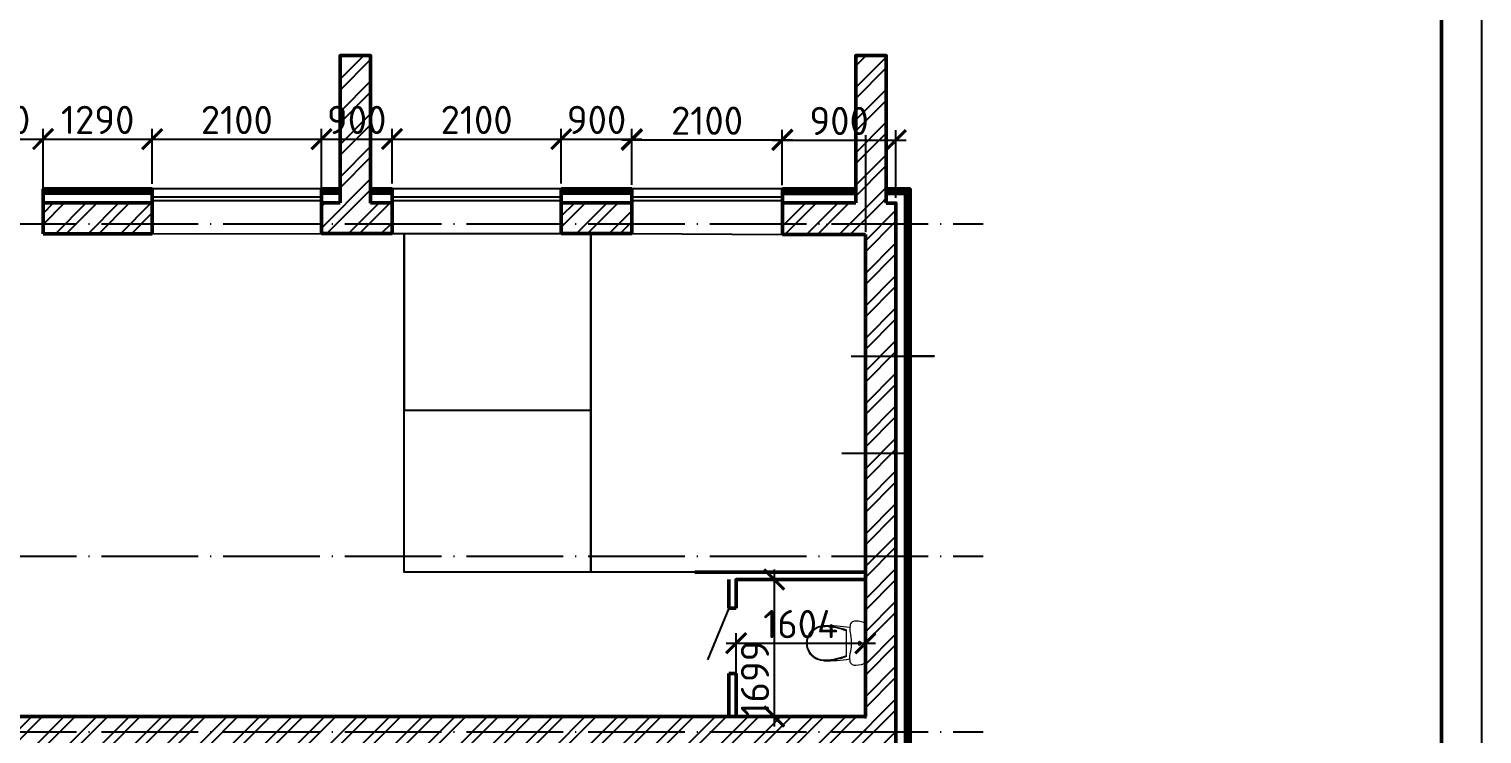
# Model space of a CAD drawing. Header units: millimetres. Extents: x -121275 to -95372, y 16759 to 40426.
# Drawn here: x -117947.2 to -117766.9, y 39423.8 to 39511.2 of the extents above; entities that cross this region are included whole.
import ezdxf

# ---------------------------------------------------------------- set-up
doc = ezdxf.new("R2010")
doc.units = ezdxf.units.MM
doc.header["$LTSCALE"] = 0.5
doc.linetypes.add('ACAD_ISO04W100', pattern=[30, 24, -3, 0, -3])
for name, color, linetype, lineweight in [('0.25-STAMP', 10, 'Continuous', 25), ('0.3-STAMP', 7, 'Continuous', 30), ('построения', 6, 'Continuous', 25), ('Сантехника', 255, 'Continuous', 15), ('ТОЛСТЫЕ3', 7, 'Continuous', 50), ('ТОНКИЕе', 7, 'Continuous', 25)]:
    doc.layers.add(name, color=color, linetype=linetype, lineweight=lineweight)
for name, color, linetype in [('оси', 7, 'ACAD_ISO04W100'), ('размеры', 7, 'Continuous'), ('тонкие', 7, 'Continuous')]:
    doc.layers.add(name, color=color, linetype=linetype)
doc.styles.add('Наклонный', font='isocpeur.ttf', dxfattribs={"height": 3.5})
doc.dimstyles.new('СТРОИТЕЛЬНЫЙ', dxfattribs={"dimtxt": 3.5, "dimasz": 2.5, "dimexe": 1.25, "dimexo": 0.625, "dimtad": 1, "dimdec": 0, "dimlfac": 100, "dimdsep": 46, "dimtxsty": 'Наклонный', "dimblk1": 'ARCHTICK', "dimblk2": 'ARCHTICK', "dimsah": 1, "dimcen": 0, "dimdle": 1.25, "dimadec": 0, "dimazin": 0, "dimtfac": 0.75, "dimtdec": 0, "dimtmove": 0, "dimatfit": 3, "dimldrblk": 'ARCHTICK', "dimfxl": 1, "dimtolj": 1, "dimtzin": 0, "dimarcsym": 0})
pattern_1 = [(45, (2097.6295, 1014.2258), (-2.02055763, 2.02055763), []), (45, (2098.9765, 1014.2258), (-2.02055763, 2.02055763), [])]

# ---------------------------------------------------------------- blocks, each defined once
blk = doc.blocks.new('A$C010B7E6C')
at = {"layer": 'Сантехника'}
for p, q in [((494, 440), (494, 110)), ((739, 521), (739, 29))]:
    blk.add_line(p, q, dxfattribs=at)
blk.add_circle((658, 275), 21.7, dxfattribs=at)
for centre, radius, start, end in [((219, 275), 220, 85.799, 274.201), ((219, 275), 210, 85.799, 274.201), ((266, -1145), 1641, 80.5573, 91.6619), ((196, -339), 834, 69.1115, 88.4531), ((196, -339), 825, 69.1124, 87.3621), ((196, 889), 834, 271.5469, 290.8885), ((266, 1695), 1641, 268.3381, 279.4427), ((196, 889), 825, 272.6379, 290.8876)]:
    blk.add_arc(centre, radius, start, end, dxfattribs=at)
for points in [[(739, 521), (609, 550), (559, 536), (539, 495), (547, 373)], [(547, 373), (559, 275), (547, 177)], [(739, 29), (609, 0), (559, 14), (539, 55), (547, 177)]]:
    blk.add_spline(points, degree=3, dxfattribs=at)
blk = doc.blocks.new('_ArchTick')
at = {"color": 0, "linetype": 'ByBlock', "const_width": 0.15}
blk.add_lwpolyline([(-0.5, -0.5), (0.5, 0.5)], dxfattribs=at)
blk = doc.blocks.new('*D1020')
at = {"layer": 'Defpoints', "color": 0, "transparency": 16777216}
for p in [(-117843.39, 39435.01), (-117859.42, 39425.92), (-117843.39, 39425.92)]:
    blk.add_point(p, dxfattribs=at)
at = {"layer": 'размеры', "color": 0, "lineweight": -2, "transparency": 16777216}
for p, q in [((-117859.42, 39426.55), (-117859.42, 39436.26)), ((-117843.39, 39426.55), (-117843.39, 39436.26)), ((-117860.67, 39435.01), (-117842.14, 39435.01))]:
    blk.add_line(p, q, dxfattribs=at)
at = {"layer": 'размеры', "color": 0, "lineweight": -2, "transparency": 16777216, "xscale": 2.5, "yscale": 2.5, "zscale": 2.5, "rotation": 180}
blk.add_blockref('_ArchTick', (-117859.42, 39435.01), dxfattribs=at)
at = {"layer": 'размеры', "color": 0, "lineweight": -2, "transparency": 16777216, "xscale": 2.5, "yscale": 2.5, "zscale": 2.5}
blk.add_blockref('_ArchTick', (-117843.39, 39435.01), dxfattribs=at)
at = {"layer": 'размеры', "color": 0, "transparency": 16777216, "insert": (-117851.41, 39437.39), "char_height": 3.5, "attachment_point": 5, "style": 'Наклонный'}
blk.add_mtext('\\A1;1604', dxfattribs=at)
blk = doc.blocks.new('*D965')
at = {"layer": 'Defpoints', "color": 0, "transparency": 16777216}
for p in [(-117859, 39442.92), (-117859, 39425.92), (-117854.71, 39425.92)]:
    blk.add_point(p, dxfattribs=at)
at = {"layer": 'размеры', "color": 0, "lineweight": -2, "transparency": 16777216}
for p, q in [((-117858.38, 39442.92), (-117853.46, 39442.92)), ((-117854.71, 39444.17), (-117854.71, 39424.67)), ((-117858.38, 39425.92), (-117853.46, 39425.92))]:
    blk.add_line(p, q, dxfattribs=at)
at = {"layer": 'размеры', "color": 0, "lineweight": -2, "transparency": 16777216, "xscale": 2.5, "yscale": 2.5, "zscale": 2.5}
for p, rotation in [((-117854.71, 39442.92), 90), ((-117854.71, 39425.92), 270)]:
    blk.add_blockref('_ArchTick', p, dxfattribs=dict(at, rotation=rotation))
at = {"layer": 'размеры', "color": 0, "transparency": 16777216, "insert": (-117857.08, 39430.63), "char_height": 3.5, "attachment_point": 5, "rotation": 90, "style": 'Наклонный'}
blk.add_mtext('\\A1;1699', dxfattribs=at)
blk = doc.blocks.new('*D1047')
at = {"layer": 'Defpoints', "color": 0, "transparency": 16777216}
for p in [(-117945.44, 39497.56), (-117957.54, 39491.38), (-117945.44, 39491.38)]:
    blk.add_point(p, dxfattribs=at)
at = {"layer": 'размеры', "color": 0, "lineweight": -2, "transparency": 16777216}
for p, q in [((-117957.54, 39492), (-117957.54, 39498.81)), ((-117945.44, 39492.01), (-117945.44, 39498.81)), ((-117958.79, 39497.56), (-117944.19, 39497.56))]:
    blk.add_line(p, q, dxfattribs=at)
at = {"layer": 'размеры', "color": 0, "lineweight": -2, "transparency": 16777216, "xscale": 2.5, "yscale": 2.5, "zscale": 2.5, "rotation": 180}
blk.add_blockref('_ArchTick', (-117957.54, 39497.56), dxfattribs=at)
at = {"layer": 'размеры', "color": 0, "lineweight": -2, "transparency": 16777216, "xscale": 2.5, "yscale": 2.5, "zscale": 2.5}
blk.add_blockref('_ArchTick', (-117945.44, 39497.56), dxfattribs=at)
at = {"layer": 'размеры', "color": 0, "transparency": 16777216, "insert": (-117951.49, 39499.94), "char_height": 3.5, "attachment_point": 5, "style": 'Наклонный'}
blk.add_mtext('\\A1;1200', dxfattribs=at)
blk = doc.blocks.new('*D1048')
at = {"layer": 'Defpoints', "color": 0, "transparency": 16777216}
for p in [(-117931.89, 39497.56), (-117945.44, 39491.38), (-117931.89, 39491.38)]:
    blk.add_point(p, dxfattribs=at)
at = {"layer": 'размеры', "color": 0, "lineweight": -2, "transparency": 16777216}
for p, q in [((-117945.44, 39492.01), (-117945.44, 39498.81)), ((-117931.89, 39492.01), (-117931.89, 39498.81)), ((-117946.69, 39497.56), (-117930.64, 39497.56))]:
    blk.add_line(p, q, dxfattribs=at)
at = {"layer": 'размеры', "color": 0, "lineweight": -2, "transparency": 16777216, "xscale": 2.5, "yscale": 2.5, "zscale": 2.5, "rotation": 180}
blk.add_blockref('_ArchTick', (-117945.44, 39497.56), dxfattribs=at)
at = {"layer": 'размеры', "color": 0, "lineweight": -2, "transparency": 16777216, "xscale": 2.5, "yscale": 2.5, "zscale": 2.5}
blk.add_blockref('_ArchTick', (-117931.89, 39497.56), dxfattribs=at)
at = {"layer": 'размеры', "color": 0, "transparency": 16777216, "insert": (-117938.66, 39499.94), "char_height": 3.5, "attachment_point": 5, "style": 'Наклонный'}
blk.add_mtext('\\A1;1290', dxfattribs=at)
blk = doc.blocks.new('*D1049')
at = {"layer": 'Defpoints', "color": 0, "transparency": 16777216}
for p in [(-117910.89, 39497.55), (-117931.89, 39491.38), (-117910.89, 39485.83)]:
    blk.add_point(p, dxfattribs=at)
at = {"layer": 'размеры', "color": 0, "lineweight": -2, "transparency": 16777216}
for p, q in [((-117931.89, 39492.01), (-117931.89, 39498.8)), ((-117910.89, 39486.46), (-117910.89, 39498.8)), ((-117933.14, 39497.55), (-117909.64, 39497.55))]:
    blk.add_line(p, q, dxfattribs=at)
at = {"layer": 'размеры', "color": 0, "lineweight": -2, "transparency": 16777216, "xscale": 2.5, "yscale": 2.5, "zscale": 2.5, "rotation": 180}
blk.add_blockref('_ArchTick', (-117931.89, 39497.55), dxfattribs=at)
at = {"layer": 'размеры', "color": 0, "lineweight": -2, "transparency": 16777216, "xscale": 2.5, "yscale": 2.5, "zscale": 2.5}
blk.add_blockref('_ArchTick', (-117910.89, 39497.55), dxfattribs=at)
at = {"layer": 'размеры', "color": 0, "transparency": 16777216, "insert": (-117921.39, 39499.93), "char_height": 3.5, "attachment_point": 5, "style": 'Наклонный'}
blk.add_mtext('\\A1;2100', dxfattribs=at)
blk = doc.blocks.new('*D1050')
at = {"layer": 'Defpoints', "color": 0, "transparency": 16777216}
for p in [(-117902.13, 39497.56), (-117902.13, 39491.41), (-117910.89, 39485.83)]:
    blk.add_point(p, dxfattribs=at)
at = {"layer": 'размеры', "color": 0, "lineweight": -2, "transparency": 16777216}
for p, q in [((-117910.89, 39486.46), (-117910.89, 39498.81)), ((-117902.13, 39492.03), (-117902.13, 39498.81)), ((-117912.14, 39497.56), (-117900.88, 39497.56))]:
    blk.add_line(p, q, dxfattribs=at)
at = {"layer": 'размеры', "color": 0, "lineweight": -2, "transparency": 16777216, "xscale": 2.5, "yscale": 2.5, "zscale": 2.5, "rotation": 180}
blk.add_blockref('_ArchTick', (-117910.89, 39497.56), dxfattribs=at)
at = {"layer": 'размеры', "color": 0, "lineweight": -2, "transparency": 16777216, "xscale": 2.5, "yscale": 2.5, "zscale": 2.5}
blk.add_blockref('_ArchTick', (-117902.13, 39497.56), dxfattribs=at)
at = {"layer": 'размеры', "color": 0, "transparency": 16777216, "insert": (-117906.51, 39499.94), "char_height": 3.5, "attachment_point": 5, "style": 'Наклонный'}
blk.add_mtext('\\A1;900', dxfattribs=at)
blk = doc.blocks.new('*D1051')
at = {"layer": 'Defpoints', "color": 0, "transparency": 16777216}
for p in [(-117881.13, 39497.56), (-117902.13, 39491.41), (-117881.13, 39491.41)]:
    blk.add_point(p, dxfattribs=at)
at = {"layer": 'размеры', "color": 0, "lineweight": -2, "transparency": 16777216}
for p, q in [((-117902.13, 39492.03), (-117902.13, 39498.81)), ((-117881.13, 39492.03), (-117881.13, 39498.81)), ((-117903.38, 39497.56), (-117879.88, 39497.56))]:
    blk.add_line(p, q, dxfattribs=at)
at = {"layer": 'размеры', "color": 0, "lineweight": -2, "transparency": 16777216, "xscale": 2.5, "yscale": 2.5, "zscale": 2.5, "rotation": 180}
blk.add_blockref('_ArchTick', (-117902.13, 39497.56), dxfattribs=at)
at = {"layer": 'размеры', "color": 0, "lineweight": -2, "transparency": 16777216, "xscale": 2.5, "yscale": 2.5, "zscale": 2.5}
blk.add_blockref('_ArchTick', (-117881.13, 39497.56), dxfattribs=at)
at = {"layer": 'размеры', "color": 0, "transparency": 16777216, "insert": (-117891.63, 39499.94), "char_height": 3.5, "attachment_point": 5, "style": 'Наклонный'}
blk.add_mtext('\\A1;2100', dxfattribs=at)
blk = doc.blocks.new('*D1052')
at = {"layer": 'Defpoints', "color": 0, "transparency": 16777216}
for p in [(-117872.37, 39497.56), (-117881.13, 39491.41), (-117872.37, 39491.26)]:
    blk.add_point(p, dxfattribs=at)
at = {"layer": 'размеры', "color": 0, "lineweight": -2, "transparency": 16777216}
for p, q in [((-117881.13, 39492.03), (-117881.13, 39498.81)), ((-117872.37, 39491.88), (-117872.37, 39498.81)), ((-117882.38, 39497.56), (-117871.12, 39497.56))]:
    blk.add_line(p, q, dxfattribs=at)
at = {"layer": 'размеры', "color": 0, "lineweight": -2, "transparency": 16777216, "xscale": 2.5, "yscale": 2.5, "zscale": 2.5, "rotation": 180}
blk.add_blockref('_ArchTick', (-117881.13, 39497.56), dxfattribs=at)
at = {"layer": 'размеры', "color": 0, "lineweight": -2, "transparency": 16777216, "xscale": 2.5, "yscale": 2.5, "zscale": 2.5}
blk.add_blockref('_ArchTick', (-117872.37, 39497.56), dxfattribs=at)
at = {"layer": 'размеры', "color": 0, "transparency": 16777216, "insert": (-117876.75, 39499.94), "char_height": 3.5, "attachment_point": 5, "style": 'Наклонный'}
blk.add_mtext('\\A1;900', dxfattribs=at)
blk = doc.blocks.new('*D1053')
at = {"layer": 'Defpoints', "color": 0, "transparency": 16777216}
for p in [(-117853.69, 39497.47), (-117872.37, 39491.26), (-117853.69, 39491.22)]:
    blk.add_point(p, dxfattribs=at)
at = {"layer": 'размеры', "color": 0, "lineweight": -2, "transparency": 16777216}
for p, q in [((-117872.37, 39491.88), (-117872.37, 39498.72)), ((-117853.69, 39491.85), (-117853.69, 39498.72)), ((-117873.62, 39497.47), (-117852.44, 39497.47))]:
    blk.add_line(p, q, dxfattribs=at)
at = {"layer": 'размеры', "color": 0, "lineweight": -2, "transparency": 16777216, "xscale": 2.5, "yscale": 2.5, "zscale": 2.5, "rotation": 180}
blk.add_blockref('_ArchTick', (-117872.37, 39497.47), dxfattribs=at)
at = {"layer": 'размеры', "color": 0, "lineweight": -2, "transparency": 16777216, "xscale": 2.5, "yscale": 2.5, "zscale": 2.5}
blk.add_blockref('_ArchTick', (-117853.69, 39497.47), dxfattribs=at)
at = {"layer": 'размеры', "color": 0, "transparency": 16777216, "insert": (-117863.03, 39499.84), "char_height": 3.5, "attachment_point": 5, "style": 'Наклонный'}
blk.add_mtext('\\A1;2100 ', dxfattribs=at)
blk = doc.blocks.new('*D1054')
at = {"layer": 'Defpoints', "color": 0, "transparency": 16777216}
for p in [(-117839.59, 39497.43), (-117853.69, 39491.22), (-117839.59, 39489.62)]:
    blk.add_point(p, dxfattribs=at)
at = {"layer": 'размеры', "color": 0, "lineweight": -2, "transparency": 16777216}
for p, q in [((-117853.69, 39491.85), (-117853.69, 39498.68)), ((-117839.59, 39490.25), (-117839.59, 39498.68)), ((-117854.94, 39497.43), (-117838.34, 39497.43))]:
    blk.add_line(p, q, dxfattribs=at)
at = {"layer": 'размеры', "color": 0, "lineweight": -2, "transparency": 16777216, "xscale": 2.5, "yscale": 2.5, "zscale": 2.5, "rotation": 180}
blk.add_blockref('_ArchTick', (-117853.69, 39497.43), dxfattribs=at)
at = {"layer": 'размеры', "color": 0, "lineweight": -2, "transparency": 16777216, "xscale": 2.5, "yscale": 2.5, "zscale": 2.5}
blk.add_blockref('_ArchTick', (-117839.59, 39497.43), dxfattribs=at)
at = {"layer": 'размеры', "color": 0, "transparency": 16777216, "insert": (-117846.64, 39499.81), "char_height": 3.5, "attachment_point": 5, "style": 'Наклонный'}
blk.add_mtext('\\A1;900', dxfattribs=at)

msp = doc.modelspace()

# ---------------------------------------------------------------- hatches: boundary and pattern name
at = {"layer": 'тонкие', "transparency": 33554687}
h = msp.add_hatch(dxfattribs=at)
h.set_pattern_fill('ANSI32', scale=0.3)
h.set_pattern_definition(pattern_1)
h.paths.add_polyline_path([(-117843.387, 39487.025), (-117850.463, 39487.025), (-117850.463, 39485.727), (-117843.587, 39485.727), (-117843.387, 39485.727)], flags=16)
h.paths.add_polyline_path([(-117843.387, 39507.925), (-117844.587, 39507.925), (-117844.587, 39489.625), (-117850.463, 39489.625), (-117850.463, 39487.025), (-117843.387, 39487.025)], flags=16)
h.paths.add_polyline_path([(-117839.587, 39489.625), (-117840.787, 39489.625), (-117840.787, 39507.925), (-117843.387, 39507.925), (-117843.387, 39489.625), (-117838.887, 39489.625)])
h.paths.add_polyline_path([(-117839.587, 39486.743), (-117839.587, 39487.025), (-117839.587, 39489.625), (-117840.787, 39489.625), (-117840.787, 39507.925), (-117843.387, 39507.925), (-117844.587, 39507.925), (-117844.587, 39489.625), (-117850.463, 39489.625), (-117850.463, 39487.025), (-117850.463, 39485.727), (-117843.587, 39485.727), (-117843.387, 39485.727), (-117843.386, 39425.925), (-117860.324, 39425.925), (-117860.324, 39424.025), (-117839.587, 39424.025)])
h.paths.add_polyline_path([(-117843.387, 39424.025), (-117860.324, 39424.025), (-117860.324, 39422.125), (-117859.424, 39422.125), (-117843.387, 39422.125)])
h.paths.add_polyline_path([(-117839.587, 39424.025), (-117843.387, 39424.025), (-117843.387, 39422.125), (-117843.386, 39422.125), (-117843.385, 39353.225), (-117843.387, 39352.025), (-117839.587, 39352.025)])
h.paths.add_polyline_path([(-117839.587, 39352.025), (-117848.143, 39352.025), (-117848.143, 39349.425), (-117843.387, 39349.425), (-117839.587, 39349.425)])
h.paths.add_polyline_path([(-117968.187, 39487.025), (-117968.187, 39487.286), (-117968.187, 39485.725)])
h = msp.add_hatch(dxfattribs=at)
h.set_pattern_fill('ANSI32', scale=0.3)
h.set_pattern_definition([(45, (2078.9766, 656.5002), (-2.02055763, 2.02055763), []), (45, (2080.3237, 656.5002), (-2.02055763, 2.02055763), [])])
h.paths.add_polyline_path([(-117931.892, 39489.634), (-117945.438, 39489.634), (-117945.438, 39487.025), (-117931.892, 39487.025)])
h.paths.add_polyline_path([(-117931.892, 39487.025), (-117945.438, 39487.025), (-117945.438, 39485.821), (-117931.892, 39485.824)])
h.paths.add_polyline_path([(-117902.129, 39489.645), (-117904.787, 39489.625), (-117904.787, 39507.925), (-117908.587, 39507.925), (-117908.587, 39489.645), (-117910.892, 39489.645), (-117910.892, 39487.025), (-117902.129, 39487.025)])
h.paths.add_polyline_path([(-117902.129, 39487.025), (-117910.892, 39487.025), (-117910.892, 39485.832), (-117902.129, 39485.835)])
h.paths.add_polyline_path([(-117872.367, 39489.656), (-117881.129, 39489.656), (-117881.129, 39487.025), (-117872.367, 39487.025)])
h.paths.add_polyline_path([(-117872.367, 39487.025), (-117881.129, 39487.025), (-117881.129, 39485.843), (-117872.367, 39485.847)])
h = msp.add_hatch(dxfattribs=at)
h.set_pattern_fill('ANSI32', scale=0.3)
h.set_pattern_definition(pattern_1)
h.paths.add_polyline_path([(-117844.587, 39491.225), (-117843.387, 39491.225)], flags=16)
h.paths.add_polyline_path([(-117853.687, 39489.667), (-117853.687, 39487.025), (-117843.387, 39487.025), (-117843.387, 39489.625), (-117840.787, 39489.625), (-117840.787, 39507.925), (-117844.587, 39507.925), (-117844.687, 39489.625)])
h.paths.add_polyline_path([(-117853.687, 39487.025), (-117853.687, 39485.727), (-117843.587, 39485.727), (-117843.387, 39485.727), (-117843.387, 39487.025)])
h = msp.add_hatch(dxfattribs=at)
h.set_pattern_fill('ANSI32', scale=0.3)
h.set_pattern_definition(pattern_1)
h.paths.add_polyline_path([(-117997.187, 39445.825), (-118017.587, 39445.825), (-118017.587, 39443.325), (-117997.187, 39443.325)])
h.paths.add_polyline_path([(-118017.587, 39445.825), (-118020.188, 39445.825), (-118020.188, 39443.325), (-118017.587, 39443.325)])
h.paths.add_polyline_path([(-117986.136, 39445.825), (-117995.287, 39445.825), (-117995.287, 39443.325), (-117986.136, 39443.325)])
h.paths.add_polyline_path([(-117986.136, 39447.125), (-117993.387, 39447.125), (-117993.387, 39487.025), (-117995.287, 39487.025), (-117995.287, 39445.825), (-117986.136, 39445.825)])
h.paths.add_polyline_path([(-117995.287, 39445.825), (-117997.187, 39445.825), (-117997.187, 39443.325), (-117995.287, 39443.325)])
h.paths.add_polyline_path([(-117967.687, 39445.825), (-117974.036, 39445.825), (-117974.036, 39443.325), (-117968.187, 39443.325), (-117968.187, 39440.699), (-117967.687, 39440.699)])
h.paths.add_polyline_path([(-117964.387, 39445.825), (-117967.687, 39445.825), (-117967.687, 39440.699), (-117964.387, 39440.699)])
h.paths.add_polyline_path([(-117967.687, 39487.025), (-117968.187, 39487.025), (-117968.187, 39485.725), (-117968.187, 39447.125), (-117974.036, 39447.125), (-117974.036, 39445.825), (-117967.687, 39445.825)])
h.paths.add_polyline_path([(-117964.387, 39485.725), (-117957.538, 39485.815), (-117957.538, 39487.025), (-117967.687, 39487.025), (-117967.687, 39445.825), (-117964.387, 39445.825)])
h.paths.add_polyline_path([(-118057.587, 39424.025), (-118110.487, 39424.025), (-118110.487, 39422.125), (-118057.587, 39422.125)])
h.paths.add_polyline_path([(-118057.587, 39425.925), (-118059.487, 39425.925), (-118110.487, 39425.925), (-118110.487, 39424.025), (-118057.587, 39424.025)])
h.paths.add_polyline_path([(-117984.687, 39424.025), (-117995.287, 39424.025), (-117995.287, 39422.125), (-117991.413, 39422.125), (-117984.687, 39422.125)])
h.paths.add_polyline_path([(-117984.687, 39425.925), (-117995.287, 39425.925), (-117995.287, 39424.025), (-117984.687, 39424.025)])
h.paths.add_polyline_path([(-117995.287, 39425.925), (-117997.187, 39425.925), (-117997.187, 39424.025), (-117995.287, 39424.025)])
h.paths.add_polyline_path([(-117995.287, 39424.025), (-117997.187, 39424.025), (-117997.187, 39422.125), (-117995.287, 39422.125)])
h.paths.add_polyline_path([(-117967.687, 39424.025), (-117974.587, 39424.025), (-117974.587, 39422.125), (-117969.587, 39422.125), (-117969.587, 39418.196), (-117967.687, 39418.196)])
h.paths.add_polyline_path([(-117967.687, 39430.599), (-117968.187, 39430.599), (-117968.187, 39425.925), (-117974.587, 39425.925), (-117974.587, 39424.025), (-117967.687, 39424.025)])
h.paths.add_polyline_path([(-117965.787, 39422.125), (-117860.324, 39422.125), (-117860.324, 39424.025), (-117967.687, 39424.025), (-117967.687, 39418.196), (-117965.787, 39418.196)])
h.paths.add_polyline_path([(-117860.324, 39425.925), (-117964.387, 39425.925), (-117964.387, 39430.599), (-117967.687, 39430.599), (-117967.687, 39424.025), (-117860.324, 39424.025)])
h.paths.add_polyline_path([(-118039.687, 39487.025), (-118041.587, 39487.025), (-118041.587, 39445.825), (-118039.687, 39445.825)])
h.paths.add_polyline_path([(-118037.787, 39487.025), (-118039.687, 39487.025), (-118039.687, 39445.825), (-118037.787, 39445.825)])
h.paths.add_polyline_path([(-118039.687, 39503.891), (-118041.587, 39503.891), (-118041.587, 39487.025), (-118039.687, 39487.025)])
h.paths.add_polyline_path([(-118037.787, 39503.891), (-118039.687, 39503.891), (-118039.687, 39487.025), (-118037.787, 39487.025)])
h.paths.add_polyline_path([(-117997.187, 39487.025), (-117997.187, 39445.825), (-117995.287, 39445.825), (-117995.287, 39487.025)])

# ---------------------------------------------------------------- linework, layer by layer
at = {"layer": '0.25-STAMP', "color": 7}
msp.add_lwpolyline([(-118607.861, 39038.24), (-117766.861, 39038.24), (-117766.861, 39632.24), (-118607.861, 39632.24), (-118607.861, 39038.24)], dxfattribs=at)
at = {"layer": '0.3-STAMP', "color": 7, "lineweight": 50}
msp.add_lwpolyline([(-118587.861, 39043.24), (-117771.861, 39043.24), (-117771.861, 39627.24), (-118587.861, 39627.24), (-118587.861, 39043.24)], dxfattribs=at)
at = {"layer": 'оси', "color": 7}
for points in [[(-117843.387, 39498.064), (-117843.387, 39352.025)], [(-118119.384, 39487.025), (-117828.747, 39487.025)], [(-118119.384, 39445.825), (-117828.747, 39445.825)], [(-118119.384, 39424.025), (-117828.747, 39424.025)]]:
    msp.add_lwpolyline(points, dxfattribs=at)
at = {"layer": 'построения', "color": 7, "lineweight": 50}
for points in [[(-117945.438, 39489.634), (-117931.892, 39489.634)], [(-117910.892, 39489.645), (-117908.587, 39489.645)], [(-117904.787, 39489.645), (-117902.129, 39489.645)], [(-117881.129, 39489.656), (-117872.367, 39489.656)], [(-117844.587, 39489.637), (-117853.687, 39489.667)], [(-117848.143, 39349.425), (-117843.387, 39349.425), (-117839.587, 39349.425), (-117839.587, 39486.743), (-117839.587, 39487.025), (-117839.587, 39489.625), (-117840.787, 39489.625)], [(-117843.387, 39485.727), (-117843.587, 39485.727), (-117853.687, 39485.727)], [(-117843.386, 39425.925), (-117843.387, 39485.727)], [(-117860.324, 39425.925), (-117964.387, 39425.925)], [(-117843.387, 39425.925), (-117860.324, 39425.925)]]:
    msp.add_lwpolyline(points, dxfattribs=at)
at = {"layer": 'ТОЛСТЫЕ3', "color": 7}
for points in [[(-117945.438, 39491.382), (-117945.438, 39485.819)], [(-117910.892, 39491.395), (-117910.892, 39485.832)], [(-117908.587, 39491.395), (-117910.892, 39491.395)], [(-117881.129, 39491.406), (-117881.129, 39485.843)], [(-117908.587, 39491.245), (-117910.892, 39491.245)], [(-117908.587, 39490.845), (-117910.892, 39490.845)], [(-117945.438, 39485.815), (-117931.892, 39485.824)], [(-117910.892, 39485.832), (-117902.129, 39485.835)]]:
    msp.add_lwpolyline(points, dxfattribs=at)
at = {"layer": 'ТОНКИЕе', "color": 7, "lineweight": 50}
for points in [[(-117908.587, 39489.645), (-117908.587, 39507.925), (-117904.787, 39507.925), (-117904.787, 39489.625)], [(-117844.587, 39489.637), (-117844.587, 39507.925), (-117840.787, 39507.925), (-117840.787, 39489.625)], [(-117931.892, 39491.384), (-117945.438, 39491.382)], [(-117931.892, 39485.824), (-117931.892, 39489.645), (-117931.892, 39491.395)], [(-117931.892, 39485.813), (-117931.892, 39489.634), (-117931.892, 39491.384)], [(-117902.129, 39491.395), (-117904.787, 39491.395)], [(-117902.129, 39485.835), (-117902.129, 39489.656), (-117902.129, 39491.406)], [(-117902.129, 39485.824), (-117902.129, 39489.645), (-117902.129, 39491.395)], [(-117872.367, 39491.406), (-117881.129, 39491.406)], [(-117872.367, 39485.835), (-117872.367, 39489.656), (-117872.367, 39491.406)], [(-117853.686, 39491.406), (-117853.687, 39489.713), (-117853.687, 39485.727)], [(-117853.686, 39491.406), (-117844.587, 39491.375)], [(-117840.787, 39491.375), (-117837.987, 39491.375), (-117837.837, 39491.375), (-117837.837, 39347.825), (-117837.837, 39347.675), (-117848.143, 39347.675)], [(-117931.892, 39491.234), (-117945.438, 39491.234)], [(-117931.892, 39490.834), (-117945.438, 39490.834)], [(-117902.129, 39491.245), (-117904.787, 39491.245)], [(-117902.129, 39490.845), (-117904.787, 39490.845)], [(-117872.367, 39491.256), (-117881.129, 39491.256)], [(-117872.367, 39490.856), (-117881.129, 39490.856)], [(-117853.687, 39491.225), (-117844.587, 39491.225)], [(-117853.687, 39490.825), (-117844.587, 39490.825)], [(-117840.787, 39491.225), (-117838.387, 39491.225), (-117837.987, 39491.225), (-117837.987, 39348.225), (-117837.987, 39347.825), (-117848.143, 39347.825)], [(-117840.787, 39490.825), (-117839.587, 39490.825), (-117838.387, 39490.825), (-117838.387, 39349.425), (-117838.387, 39348.225), (-117848.143, 39348.225)], [(-117881.129, 39485.843), (-117872.367, 39485.847)], [(-117860.324, 39443.816), (-117864.534, 39443.816)], [(-117860.324, 39443.816), (-117843.386, 39443.816)], [(-117860.324, 39439.377), (-117860.324, 39442.916)], [(-117843.386, 39443.816), (-117843.386, 39442.916), (-117859.424, 39442.916), (-117859.424, 39442.916), (-117859.424, 39439.377)], [(-117860.324, 39439.377), (-117859.424, 39439.377)], [(-117860.324, 39425.925), (-117860.324, 39431.277)], [(-117859.424, 39431.277), (-117860.324, 39431.277)], [(-117859.424, 39431.277), (-117859.424, 39425.925)]]:
    msp.add_lwpolyline(points, dxfattribs=at)
at = {"layer": 'ТОНКИЕе', "color": 7}
for points in [[(-117945.438, 39485.815), (-117945.438, 39492.396)], [(-117931.892, 39485.824), (-117910.892, 39485.832), (-117910.892, 39491.395)], [(-117910.892, 39491.395), (-117931.892, 39491.395), (-117931.892, 39490.395), (-117910.892, 39490.395)], [(-117902.129, 39485.835), (-117881.129, 39485.843), (-117881.129, 39491.406), (-117902.129, 39491.406), (-117902.129, 39490.406), (-117881.129, 39490.406), (-117881.129, 39489.906), (-117902.129, 39489.906)], [(-117851.367, 39491.406), (-117851.367, 39491.406), (-117872.367, 39491.406), (-117872.367, 39490.406), (-117853.687, 39490.406)], [(-117910.892, 39489.895), (-117931.892, 39489.895)], [(-117853.687, 39489.906), (-117872.367, 39489.906)], [(-117844.687, 39489.625), (-117853.687, 39489.667), (-117853.687, 39485.727)], [(-117848.143, 39486.906), (-117848.143, 39487.025)], [(-117843.386, 39443.816), (-117877.471, 39443.816), (-117877.471, 39485.843), (-117877.471, 39443.816), (-117900.638, 39443.816), (-117900.638, 39485.834), (-117900.638, 39463.944), (-117877.471, 39463.944)], [(-117872.367, 39485.835), (-117853.687, 39485.727), (-117853.687, 39485.727)], [(-117845.139, 39470.645), (-117834.836, 39470.645), (-117837.837, 39470.645), (-117837.837, 39458.545), (-117846.291, 39458.545)], [(-117860.324, 39439.377), (-117862.988, 39432.974)]]:
    msp.add_lwpolyline(points, dxfattribs=at)

# ---------------------------------------------------------------- block references
at = {"layer": 'Сантехника', "color": 7, "ltscale": 100, "xscale": -0.01, "yscale": 0.01, "zscale": 0.01, "rotation": 180}
msp.add_blockref('A$C010B7E6C', (-117850.673, 39437.764), dxfattribs=at)

# ---------------------------------------------------------------- dimensions: what is measured, and where the dimension line sits
at = {"layer": 'размеры', "color": 7}
for base, p1, p2, text, picture, middle in [((-117945.438, 39497.564), (-117957.538, 39491.379), (-117945.438, 39491.382), '1200', '*D1047', (-117951.488, 39499.939)), ((-117931.892, 39497.564), (-117945.438, 39491.382), (-117931.892, 39491.384), '1290', '*D1048', (-117938.665, 39499.939)), ((-117902.129, 39497.564), (-117910.892, 39485.832), (-117902.129, 39491.406), '900', '*D1050', (-117906.51, 39499.939)), ((-117872.367, 39497.564), (-117881.129, 39491.406), (-117872.367, 39491.256), '900', '*D1052', (-117876.748, 39499.939)), ((-117853.687, 39497.466), (-117872.367, 39491.256), (-117853.687, 39491.225), '2100 ', '*D1053', (-117863.027, 39499.841)), ((-117839.587, 39497.434), (-117853.687, 39491.225), (-117839.587, 39489.625), '900', '*D1054', (-117846.637, 39499.809))]:
    dim = msp.add_linear_dim(base=base, p1=p1, p2=p2, text=text, dimstyle='СТРОИТЕЛЬНЫЙ', override={"dimtmove": 1}, dxfattribs=at)
    dim.commit()
    dim.dimension.update_dxf_attribs({"geometry": picture, "text_midpoint": middle})
for base, p1, p2, picture, middle in [((-117910.892, 39497.553), (-117931.892, 39491.384), (-117910.892, 39485.832), '*D1049', (-117921.392, 39499.928)), ((-117881.129, 39497.564), (-117902.129, 39491.406), (-117881.129, 39491.406), '*D1051', (-117891.629, 39499.939))]:
    dim = msp.add_linear_dim(base=base, p1=p1, p2=p2, dimstyle='СТРОИТЕЛЬНЫЙ', override={"dimtmove": 1}, dxfattribs=at)
    dim.commit()
    dim.dimension.update_dxf_attribs({"geometry": picture, "text_midpoint": middle})
dim = msp.add_linear_dim(base=(-117854.707, 39425.925), p1=(-117859.001, 39442.916), p2=(-117859.001, 39425.925), angle=90, dimstyle='СТРОИТЕЛЬНЫЙ', dxfattribs=at)
dim.commit()
dim.dimension.update_dxf_attribs({"geometry": '*D965', "text_midpoint": (-117854.707, 39430.629), "dimtype": 160})
dim = msp.add_linear_dim(base=(-117843.387, 39435.013), p1=(-117859.424, 39425.925), p2=(-117843.387, 39425.925), dimstyle='СТРОИТЕЛЬНЫЙ', dxfattribs=at)
dim.commit()
dim.dimension.update_dxf_attribs({"geometry": '*D1020', "text_midpoint": (-117851.405, 39437.388)})

doc.saveas('drawing.dxf')
